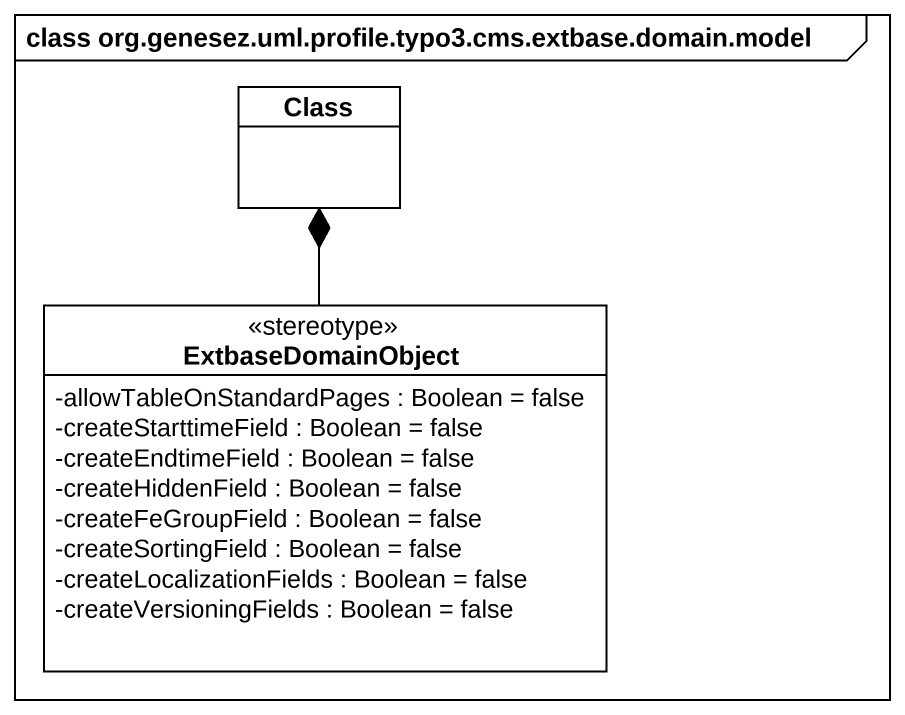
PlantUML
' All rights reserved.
@startuml
mainframe class org.genesez.uml.profile.typo3.cms.extbase.domain.model
hide circle
hide empty members
skinparam classAttributeIconSize 0
class "Class" as Class_
class ExtbaseDomainObject <<stereotype>> {
  -allowTableOnStandardPages : Boolean = false
  -createStarttimeField : Boolean = false
  -createEndtimeField : Boolean = false
  -createHiddenField : Boolean = false
  -createFeGroupField : Boolean = false
  -createSortingField : Boolean = false
  -createLocalizationFields : Boolean = false
  -createVersioningFields : Boolean = false
}
ExtbaseDomainObject -up-* Class_
@enduml
